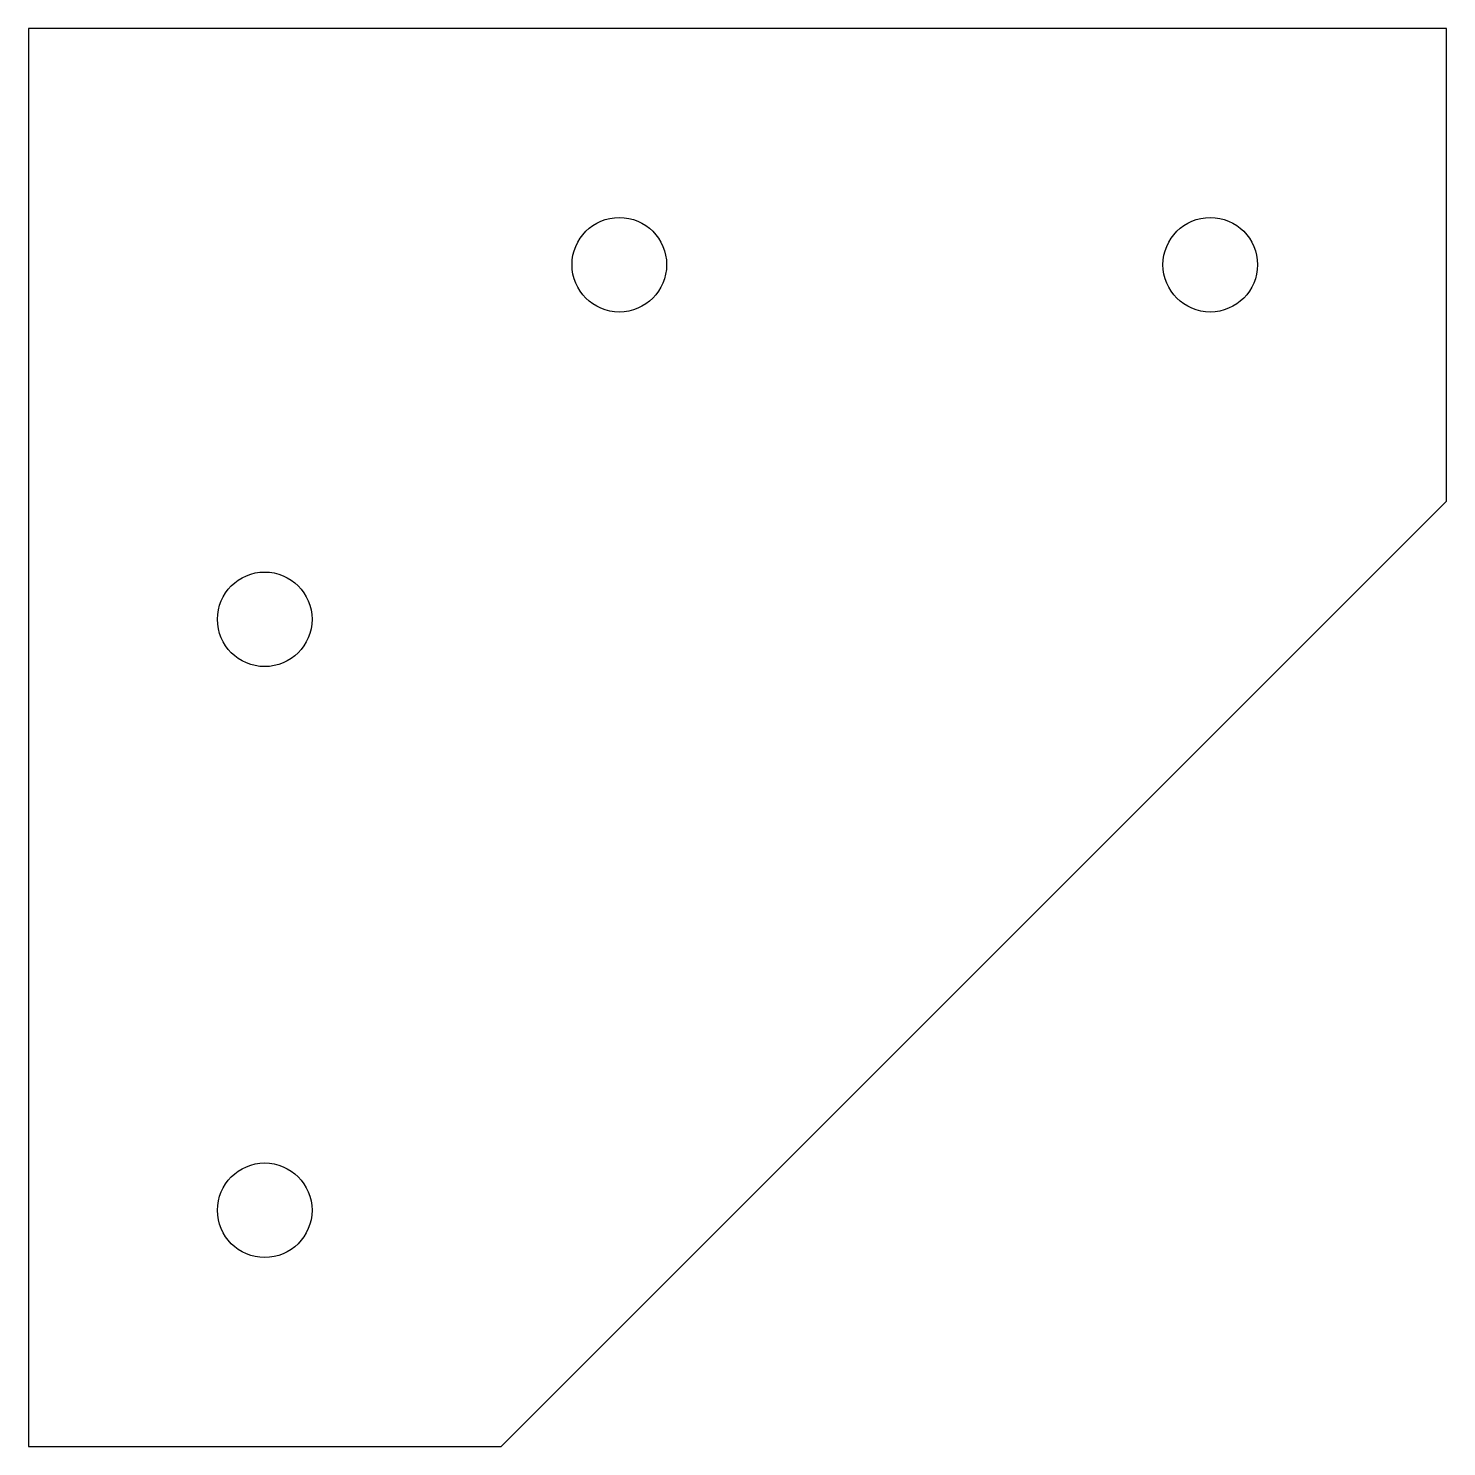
# Model space of a CAD drawing. Header units: millimetres. Extents: x 0 to 60, y -60 to 0.
import ezdxf

# ---------------------------------------------------------------- set-up
doc = ezdxf.new("R2010")
doc.units = ezdxf.units.MM

msp = doc.modelspace()

# ---------------------------------------------------------------- linework, layer by layer
at = {"color": 7, "linetype": 'Continuous', "lineweight": 25}
for p, q in [((60, 0), (0, 0)), ((0, 0), (0, -60)), ((60, -20), (60, 0)), ((20, -60), (60, -20)), ((0, -60), (20, -60))]:
    msp.add_line(p, q, dxfattribs=at)
for centre in [(25, -10), (50, -10), (10, -25), (10, -50)]:
    msp.add_circle(centre, 2, dxfattribs=at)

doc.saveas('drawing.dxf')
